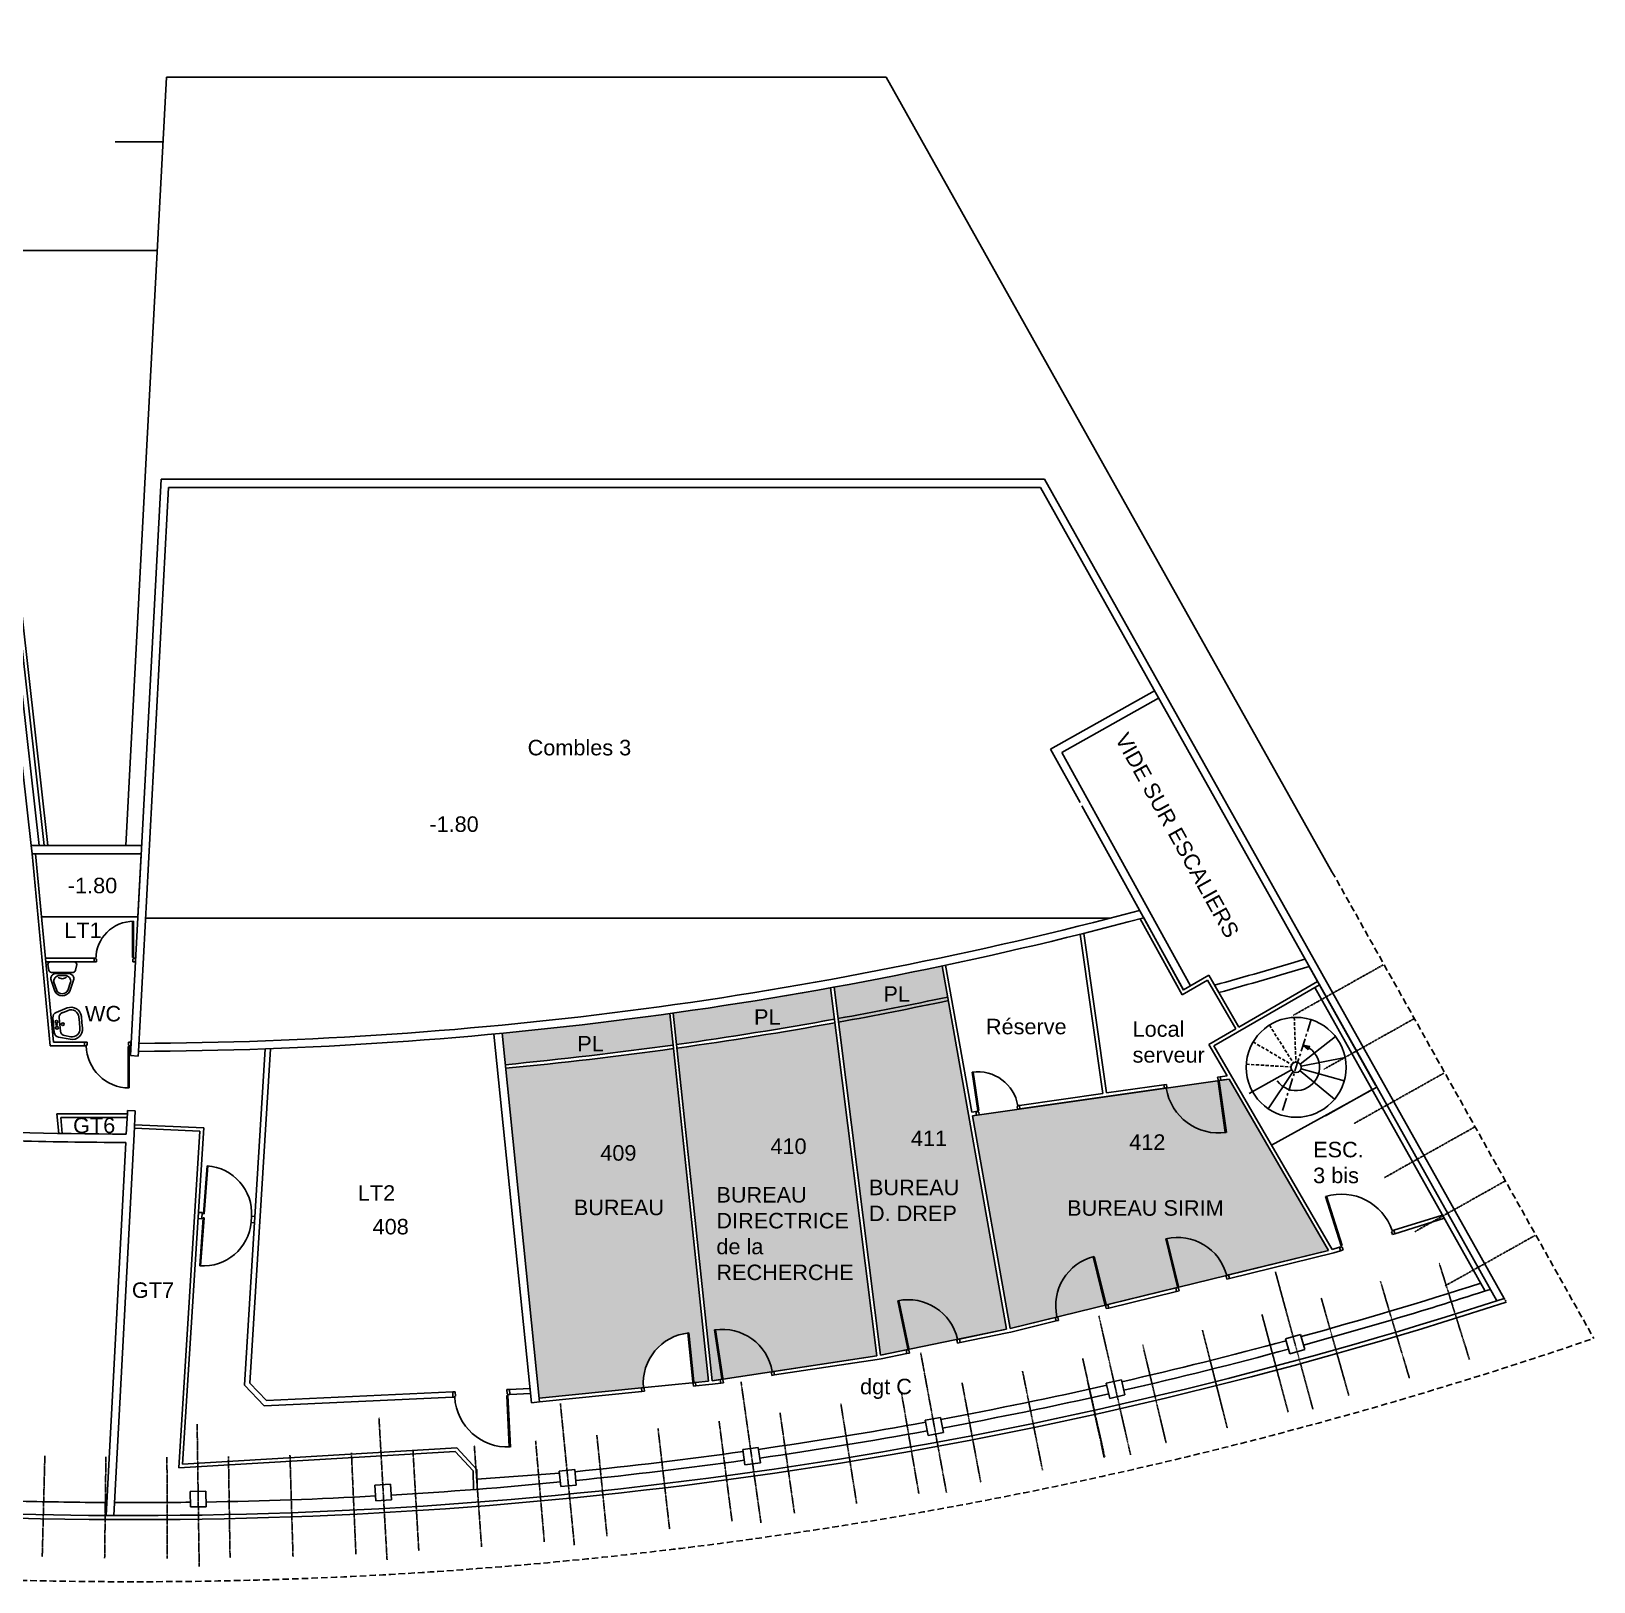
# Model space of a CAD drawing. Extents: x -14497 to -5039, y -16915 to 19656.
# Drawn here: x -8060 to -5039, y 9808 to 12807 of the extents above; entities that cross this region are included whole.
import ezdxf

# ---------------------------------------------------------------- set-up
doc = ezdxf.new("R2010")
doc.units = 0
doc.header["$MEASUREMENT"] = 0
doc.linetypes.add('AXES', pattern=[2, 1.25, -0.25, 0.25, -0.25])
doc.linetypes.add('CACHE', pattern=[0.375, 0.25, -0.125])
doc.layers.get('0').update_dxf_attribs({"linetype": 'CONTINUOUS'})
for name, color, linetype in [('-1.80', 3, 'CONTINUOUS'), ('BA_AXE_TRAME', 253, 'AXES'), ('BA_CLOISON', 4, 'CONTINUOUS'), ('BA_DOUBLAGE', 134, 'CONTINUOUS'), ('BA_ESCALIER', 8, 'CONTINUOUS'), ('BA_MENUIS_EXTERIEURE', 6, 'CONTINUOUS'), ('BA_MENUIS_INTERIEURE', 202, 'CONTINUOUS'), ('BA_STRUCTURE', 5, 'CONTINUOUS'), ('Circulation', 1, 'CONTINUOUS'), ('EQ_SANITAIRE', 60, 'CONTINUOUS'), ('Nom. texte', 250, 'CONTINUOUS'), ('SUN', 2, 'CONTINUOUS')]:
    doc.layers.add(name, color=color, linetype=linetype)
doc.styles.add('ARIAL', font='arial.ttf')
doc.styles.get("Standard").update_dxf_attribs({"font": 'arial.ttf'})

# ---------------------------------------------------------------- blocks, each defined once
blk = doc.blocks.new('porte 90 droit')
at = {"layer": 'BA_MENUIS_INTERIEURE'}
for p, q in [((0, -7), (0, 0)), ((0, 0), (5, 0)), ((5, -5.5), (5, 0)), ((85, -5.5), (85, 0)), ((90, 0), (85, 0)), ((90, -7), (90, 0)), ((0, -7), (3.5, -7)), ((3.5, -7), (3.5, -5.5)), ((3.5, -5.5), (5, -5.5)), ((86.5, -8.5), (84.5, -8.5)), ((84.5, -8.5), (84.5, -88.5)), ((86.5, -5.5), (85, -5.5)), ((86.5, -7), (86.5, -5.5)), ((90, -7), (86.5, -7)), ((86.5, -8.5), (86.5, -88.5))]:
    blk.add_line(p, q, dxfattribs=at)
for centre, radius, start, end in [((86.5, -5.5), 83, 181.0354, 269.988), ((84.5, -8.5), 0, 90, 180), ((85, -5.5), 0, 90, 180)]:
    blk.add_arc(centre, radius, start, end, dxfattribs=at)
blk = doc.blocks.new('WC')
for p, q in [((-35.6, 21.6), (-56.7, 14.5)), ((-39.3, 16.2), (-55.4, 10.7)), ((-26.4, 5.3), (-26.4, 0)), ((-26.4, -5.3), (-26.4, 0)), ((-20.3, 14), (-22.5, 14)), ((-22.4, 12.2), (-22.4, 0)), ((-22.4, -12.2), (-22.4, 0)), ((-20.3, -20.8), (-20.3, 20.8)), ((-5, 27.9), (-16.3, 25.7)), ((0, -22.9), (0, 22.9)), ((-35.6, -21.6), (-56.7, -14.5)), ((-39.3, -16.2), (-55.4, -10.7)), ((-20.3, -14), (-22.5, -14)), ((-5, -27.9), (-16.3, -25.7))]:
    blk.add_line(p, q)
for centre, radius, start, end in [((-49.5, 0), 16.2, 116.4444, 180), ((-49.5, -0.4), 16.2, 178.1961, 178.7319), ((-49.5, 0), 16.2, 180, 243.5556), ((-49.5, 0), 12.2, 116.4444, 180), ((-49.5, 0), 12.2, 180, 243.5556), ((-37.4, 5.3), 11, 0, 102.4), ((-32.4, 12.2), 10, 0, 108.6162), ((-21.2, 0), 11.5, 134.9643, 225.0357), ((-15.3, 20.8), 5, 101.0796, 180), ((-5, 22.9), 5, 0, 90), ((-37.4, -5.3), 11, 257.6, 0), ((-32.4, -12.2), 10, 251.3838, 0), ((-15.3, -20.8), 5, 180, 258.9204), ((-5, -22.9), 5, 270, 0)]:
    blk.add_arc(centre, radius, start, end)
blk = doc.blocks.new('LAV60')
for p, q in [((-14.4, 0), (0, 0)), ((14.4, 0), (0, 0)), ((-24, -7.3), (-30.4, -29.5)), ((-25.6, -30.9), (-22.3, -19.3)), ((-12.7, -12), (0, -12)), ((12.7, -12), (0, -12)), ((25.6, -30.9), (22.3, -19.3)), ((24, -7.3), (30.4, -29.5)), ((-11.2, -50), (0, -50)), ((-11.2, -55), (0, -55)), ((11.2, -50), (0, -50)), ((11.2, -55), (0, -55))]:
    blk.add_line(p, q)
for centre, radius in [((-6, -6), 2.61), ((0, -17.8), 2.54), ((0, -6), 1.44), ((6, -6), 2.61)]:
    blk.add_circle(centre, radius)
for centre, radius, start, end in [((-14.4, -10), 10, 90, 164.0546), ((14.4, -10), 10, 15.9454, 90), ((-11.2, -35), 20, 164.0546, 270), ((-12.7, -22), 10, 90, 164.0546), ((11.2, -35), 20, 270, 15.9454), ((12.7, -22), 10, 15.9454, 90), ((-11.2, -35), 15, 164.0546, 270), ((11.2, -35), 15, 270, 15.9454)]:
    blk.add_arc(centre, radius, start, end)
blk = doc.blocks.new('porte 80 guauche')
at = {"layer": 'BA_MENUIS_INTERIEURE'}
for p, q in [((0, -7), (0, 0)), ((0, 0), (5, 0)), ((5, -5.5), (5, 0)), ((75, -5.5), (75, 0)), ((80, 0), (75, 0)), ((80, -7), (80, 0)), ((0, -7), (3.5, -7)), ((3.5, -7), (3.5, -5.5)), ((3.5, -5.5), (5, -5.5)), ((3.5, -8.5), (5.5, -8.5)), ((3.5, -8.5), (3.5, -78.5)), ((5.5, -8.5), (5.5, -78.5)), ((76.5, -5.5), (75, -5.5)), ((76.5, -7), (76.5, -5.5)), ((80, -7), (76.5, -7))]:
    blk.add_line(p, q, dxfattribs=at)
for centre, radius, start, end in [((3.5, -5.5), 73, 270.0136, 0), ((5, -5.5), 0, 0, 90), ((5.5, -8.5), 0, 0, 90)]:
    blk.add_arc(centre, radius, start, end, dxfattribs=at)

msp = doc.modelspace()

# ---------------------------------------------------------------- hatches: boundary and pattern name
at = {"layer": 'BA_ESCALIER'}
msp.add_hatch(color=256, dxfattribs=at).paths.add_polyline_path([(-5588, 10843.7), (-5600.8, 10846.3), (-5590.7, 10838.1), (-5589.4, 10841)])
at = {"layer": 'SUN'}
h = msp.add_hatch(color=256, dxfattribs=at)
h.dxf.hatch_style = 1
h.paths.add_polyline_path([(-6268.8, 10277.1), (-6174.3, 10296.6), (-6298.3, 10999.5, -0.006947), (-6507.6, 10958.3), (-6418.1, 10246.4), (-6268.8, 10277.1, 0.403739), (-6382.3, 10352.3), (-6363.1, 10259.2), (-6365, 10258.8), (-6384.2, 10351.9, -0.409686)])
h.paths.add_polyline_path([(-6422.9, 10913.8), (-6356.7, 10913.8), (-6356.7, 10975.7), (-6422.9, 10975.7)], flags=24)
h.paths.add_polyline_path([(-6367.1, 10634.4), (-6282.2, 10634.4), (-6282.2, 10696.2), (-6367.1, 10696.2)], flags=24)
h.paths.add_polyline_path([(-6458.7, 10464.3), (-6187.6, 10464.3), (-6187.6, 10626.6), (-6458.7, 10626.6)], flags=25)
h = msp.add_hatch(color=256, dxfattribs=at)
h.dxf.hatch_style = 1
h.paths.add_polyline_path([(-6811.3, 10840.5), (-6743.4, 10197.2), (-6627.3, 10214.8, 0.403739), (-6736.6, 10295.8), (-6722.4, 10201.9), (-6724.4, 10201.6), (-6738.6, 10295.6, -0.409686), (-6627.3, 10214.8), (-6425.1, 10245.3), (-6506.1, 10889.4, -0.009987)])
h.paths.add_polyline_path([(-6818.5, 10908.3), (-6812, 10847.5, 0.009991), (-6507, 10896.4), (-6514.6, 10957.1, -0.01002)])
h.paths.add_polyline_path([(-6638.6, 10619.2), (-6553.7, 10619.2), (-6553.7, 10681), (-6638.6, 10681)], flags=24)
h.paths.add_polyline_path([(-6745.9, 10374.4), (-6465.4, 10374.4), (-6465.4, 10587.2), (-6745.9, 10587.2)], flags=24)
h.paths.add_polyline_path([(-6673, 10869.4), (-6606.7, 10869.4), (-6606.7, 10931.2), (-6673, 10931.2)], flags=24)
h = msp.add_hatch(color=256, dxfattribs=at)
h.dxf.hatch_style = 1
h.paths.add_polyline_path([(-7142.7, 10801.4), (-7077.7, 10163.2), (-6879.8, 10183.4), (-6876.3, 10183.8, -0.409686), (-6788.6, 10289.7), (-6778.8, 10193.7), (-6775.3, 10194), (-6750.4, 10196.6), (-6818.2, 10839.5, -0.010556)])
h.paths.add_polyline_path([(-6819, 10846.5), (-6825.4, 10907.3, -0.010631), (-7149.6, 10869.2), (-7143.4, 10808.4, 0.010565)])
h.paths.add_polyline_path([(-6967.6, 10606.3), (-6882.7, 10606.3), (-6882.7, 10668.1), (-6967.6, 10668.1)], flags=24)
h.paths.add_polyline_path([(-7021.5, 10501), (-6803.9, 10501), (-6803.9, 10562.8), (-7021.5, 10562.8)], flags=24)
h.paths.add_polyline_path([(-7014.8, 10817.6), (-6948.5, 10817.6), (-6948.5, 10879.4), (-7014.8, 10879.4)], flags=25)
h = msp.add_hatch(color=256, dxfattribs=at)
h.dxf.hatch_style = 1
h.paths.add_polyline_path([(-5743.9, 10780.6), (-5865.4, 10763.2, 0.404246), (-5751.1, 10677), (-5765.2, 10776), (-5763.3, 10776.3), (-5749.1, 10677.3, -0.409893), (-5865.4, 10763.2), (-6227.2, 10711.5), (-6227.2, 10711.5), (-6232.2, 10710.8), (-6240.1, 10709.7), (-6167.4, 10298), (-6076.6, 10320.3, -0.409686), (-6004.5, 10437.4), (-5981.8, 10345.2), (-5983.8, 10344.7), (-6006.4, 10436.9, 0.403739), (-6076.6, 10320.3), (-5748.3, 10401, 0.401714), (-5863.9, 10471.9), (-5841.9, 10379.5), (-5843.8, 10379), (-5865.9, 10471.5, -0.407582), (-5748.3, 10401), (-5744.9, 10401.8), (-5551.7, 10449.3)])
h.paths.add_polyline_path([(-5845.3, 10370), (-5846.9, 10376.8), (-5846.9, 10376.8)], flags=17)
h.paths.add_polyline_path([(-5944.9, 10627.1), (-5860, 10627.1), (-5860, 10689), (-5944.9, 10689)], flags=24)
h.paths.add_polyline_path([(-6067.5, 10499.4), (-5721.9, 10499.4), (-5721.9, 10561.3), (-6067.5, 10561.3)], flags=24)

# ---------------------------------------------------------------- linework, layer by layer
at = {"layer": '-1.80'}
for points in [[(-8039.7, 11094.3), (-8051.3, 11216.3), (-7847.3, 11216.3), (-7853.8, 11094.3), (-8039.7, 11094.3)], [(-7838.9, 11091.9), (-5973.2, 11091.9)]]:
    msp.add_lwpolyline(points, dxfattribs=at)
at = {"layer": 'BA_AXE_TRAME'}
for p, q in [((-5446.1, 11001.3), (-5619.5, 10904)), ((-5446.1, 11001.3), (-5619.5, 10904)), ((-5387.4, 10896.6), (-5560.8, 10799.4)), ((-5387.4, 10896.6), (-5560.8, 10799.4)), ((-5328.7, 10791.9), (-5502.1, 10694.7)), ((-5328.7, 10791.9), (-5502.1, 10694.7)), ((-5270.1, 10687.3), (-5443.4, 10590)), ((-5270.1, 10687.3), (-5443.4, 10590)), ((-5211.4, 10582.6), (-5384.7, 10485.4)), ((-5152.7, 10477.9), (-5326, 10380.7)), ((-5337.6, 10424.8), (-5279, 10238)), ((-5654.2, 10407.7), (-5581.8, 10142.1)), ((-5451.3, 10390), (-5395.3, 10202.4)), ((-5565.5, 10356.8), (-5512.2, 10168.4)), ((-5995.5, 10322.4), (-5934.3, 10054)), ((-5680.2, 10325.2), (-5629.5, 10136.1)), ((-5795.3, 10295.2), (-5747.3, 10105.4)), ((-6340.1, 10251.4), (-6290.2, 9980.6)), ((-5910.8, 10266.9), (-5865.5, 10076.4)), ((-6143.2, 10215.9), (-6104.5, 10023.9)), ((-6026.8, 10240.2), (-5985.4, 10048.8)), ((-6026.8, 10240.2), (-5984.1, 10049)), ((-6687.4, 10194.9), (-6648.9, 9922.3)), ((-6260, 10193.2), (-6224, 10000.7)), ((-7036.7, 10153), (-7009.7, 9879)), ((-6494.4, 10152.8), (-6463.9, 9959.4)), ((-6377, 10172.2), (-6343.8, 9979.2)), ((-7387.5, 10125.7), (-7371.9, 9850.9)), ((-6612, 10135.1), (-6584.2, 9941.2)), ((-7739.1, 10113.2), (-7735.1, 9837.9)), ((-6966.2, 10091.8), (-6946.6, 9897)), ((-6847.9, 10104.6), (-6825.6, 9910)), ((-6729.9, 10119), (-6704.8, 9924.8)), ((-7321.9, 10063.6), (-7310.5, 9868.1)), ((-7203.2, 10071.4), (-7189.1, 9876)), ((-7084.6, 10080.8), (-7067.8, 9885.7)), ((-8033.5, 10052.2), (-8038.6, 9856.5)), ((-7915.5, 10050), (-7917.9, 9854.2)), ((-7797.4, 10049.4), (-7797.1, 9853.5)), ((-7678.5, 10050.4), (-7675.4, 9854.6)), ((-7559.6, 10053.1), (-7553.7, 9857.4)), ((-7440.7, 10057.5), (-7432.1, 9861.9))]:
    msp.add_line(p, q, dxfattribs=at)
at = {"layer": 'BA_AXE_TRAME', "ltscale": 20}
msp.add_line((-5584.9, 10896.4), (-5641.3, 10717.9), dxfattribs=at)
at = {"layer": 'BA_CLOISON'}
for p, q in [((-8058.3, 11216.3), (-8023, 10845)), ((-8051.3, 11216.3), (-8016.6, 10852)), ((-5915.9, 11090.4), (-5834.5, 10943.3)), ((-5908.9, 11092.3), (-5832, 10952.8)), ((-6031.7, 11060.7), (-5987.7, 10752.8)), ((-5980.8, 10753.8), (-6024.9, 11062.4)), ((-8032, 11014.3), (-7938.4, 11014.3)), ((-8031.4, 11007.3), (-7938.4, 11007.3)), ((-7938.4, 11007.3), (-7938.4, 11014.3)), ((-7858.4, 11007.3), (-7858.4, 11014.3)), ((-7858.4, 11014.3), (-7858.1, 11014.3)), ((-6298.3, 10999.5), (-6174.3, 10296.6)), ((-6241.1, 10716.3), (-6291.9, 11000.8)), ((-5834.6, 10943.3), (-5785.4, 10971.8)), ((-5832, 10952.9), (-5782.9, 10981.4)), ((-5785.4, 10971.8), (-5730.8, 10877.5)), ((-5782.9, 10981.4), (-5724.7, 10881)), ((-5572.7, 10969.1), (-5724.7, 10881)), ((-6425.1, 10245.3), (-6514.6, 10957.1)), ((-6418.1, 10246.4), (-6507.6, 10958.3)), ((-5569.3, 10963), (-5773.1, 10844.8)), ((-6750.4, 10196.6), (-6825.4, 10907.3)), ((-6818.5, 10908.3), (-6743.4, 10197.2)), ((-5730.8, 10877.5), (-5782.7, 10847.4)), ((-7957, 10852), (-8016.6, 10852)), ((-7957, 10852), (-7957, 10845)), ((-7866.7, 10852), (-7867, 10852)), ((-7867, 10852), (-7867, 10845)), ((-5782.7, 10847.4), (-5747.7, 10787.1)), ((-7957, 10845), (-8023, 10845)), ((-7607.3, 10839.2), (-7647.3, 10188.4)), ((-7597.3, 10839.4), (-7637.1, 10192.2)), ((-5773.1, 10844.8), (-5544.6, 10450.9)), ((-5747.7, 10787.1), (-5761, 10785.2)), ((-6148.1, 10722.8), (-5868.9, 10762.7)), ((-5869.9, 10769.6), (-5980.8, 10753.8)), ((-5868.9, 10762.7), (-5869.9, 10769.6)), ((-5761, 10785.2), (-5760, 10778.3)), ((-5760, 10778.3), (-5743.9, 10780.6)), ((-5743.9, 10780.6), (-5551.7, 10449.3)), ((-5987.7, 10752.8), (-6149, 10729.7)), ((-6149, 10729.7), (-6148.1, 10722.8)), ((-7874, 10713.1), (-8010.4, 10713.1)), ((-8010.4, 10713.1), (-8006.8, 10675.4)), ((-7874.4, 10706.1), (-8002.7, 10706.1)), ((-8002.7, 10706.1), (-7999.8, 10675.3)), ((-6233.2, 10717.7), (-6241.1, 10716.3)), ((-6240.1, 10709.7), (-6232.2, 10710.8)), ((-6167.4, 10298), (-6240.1, 10709.7)), ((-6232.2, 10710.8), (-6233.2, 10717.7)), ((-7733.7, 10679.8), (-7860.4, 10685.4)), ((-7726.2, 10686.5), (-7860.1, 10692.4)), ((-7733.7, 10679.8), (-7774.6, 10028.4)), ((-7726.2, 10686.5), (-7767.1, 10035.8)), ((-5425.3, 10488.2), (-5331.1, 10517.6)), ((-5423.2, 10481.5), (-5425.3, 10488.2)), ((-5423.2, 10481.5), (-5327.6, 10511.4)), ((-5544.6, 10450.9), (-5530.3, 10455.4)), ((-5530.3, 10455.4), (-5528.2, 10448.7)), ((-5551.7, 10449.3), (-5745, 10401.8)), ((-5541, 10444.7), (-5743.3, 10395)), ((-5541, 10444.7), (-5528.2, 10448.7)), ((-5743.3, 10395), (-5745, 10401.8)), ((-5846.9, 10376.8), (-5978, 10344.6)), ((-5845.3, 10370), (-5976.4, 10337.8)), ((-5846.9, 10376.8), (-5845.3, 10370)), ((-5976.4, 10337.8), (-5978, 10344.6)), ((-6080, 10319.5), (-6167.4, 10298)), ((-6078.3, 10312.7), (-6165.7, 10291.2)), ((-6080, 10319.5), (-6078.3, 10312.7)), ((-6174.3, 10296.6), (-6265.3, 10277.8)), ((-6263.9, 10271), (-6265.3, 10277.8)), ((-6172.8, 10289.8), (-6263.9, 10271)), ((-6172.8, 10289.8), (-6165.7, 10291.2)), ((-6623.8, 10215.3), (-6425.1, 10245.3)), ((-6368.2, 10256.7), (-6418.1, 10246.4)), ((-6366.8, 10249.8), (-6416.7, 10239.5)), ((-6368.2, 10256.7), (-6366.8, 10249.8)), ((-6623.8, 10215.3), (-6622.8, 10208.4)), ((-6622.8, 10208.4), (-6424, 10238.4)), ((-6424, 10238.4), (-6416.7, 10239.5)), ((-7647.3, 10188.4), (-7609.3, 10148.7)), ((-7637.1, 10192.2), (-7605.2, 10158.9)), ((-7135.2, 10180.5), (-7095.8, 10182.3)), ((-7077.7, 10163.2), (-6879.8, 10183.4)), ((-6879.8, 10183.4), (-6879, 10176.4)), ((-6775.3, 10194), (-6750.4, 10196.6)), ((-6774.6, 10187.1), (-6775.3, 10194)), ((-6774.6, 10187.1), (-6749.7, 10189.6)), ((-6749.7, 10189.6), (-6742.4, 10190.3)), ((-6743.4, 10197.2), (-6727.6, 10199.6)), ((-6742.4, 10190.3), (-6726.6, 10192.7)), ((-6726.6, 10192.7), (-6727.6, 10199.6)), ((-7609.3, 10148.7), (-7244.6, 10165.5)), ((-7605.2, 10158.9), (-7245, 10175.4)), ((-7245, 10175.4), (-7244.6, 10165.5)), ((-7134.7, 10170.5), (-7135.2, 10180.5)), ((-7134.7, 10170.5), (-7094.7, 10172.4)), ((-7077, 10156.3), (-6879, 10176.4)), ((-7774.6, 10028.4), (-7239.9, 10060.3)), ((-7767.1, 10035.8), (-7237, 10067.5)), ((-7239.9, 10060.3), (-7205.3, 10022.9)), ((-7237, 10067.5), (-7198.3, 10025.7)), ((-7205.3, 10022.9), (-7204.8, 9986.7)), ((-7198.3, 10025.7), (-7197.8, 9987.2)), ((-7198.1, 10006.7), (-7038.5, 10018.2))]:
    msp.add_line(p, q, dxfattribs=at)
at = {"layer": 'BA_CLOISON', "ltscale": 10}
for start, end in [(285.34132, 287.77477), (282.94167, 285.14035), (280.54167, 282.74035), (278.14167, 280.34035), (275.74167, 277.94017)]:
    msp.add_arc((-7862.4, 18512.6), 8534.2, start, end, dxfattribs=at)
at = {"layer": 'BA_DOUBLAGE'}
msp.add_line((-5578, 10957.9), (-5248.6, 10370.6), dxfattribs=at)
at = {"layer": 'BA_ESCALIER', "linetype": 'CACHE', "ltscale": 25}
for p, q in [((-5665.9, 10884.9), (-5619.5, 10811.8)), ((-5617.9, 10899.9), (-5614.6, 10813.3)), ((-5697.3, 10852.5), (-5622.8, 10808.5)), ((-5710.6, 10809.4), (-5624.2, 10804))]:
    msp.add_line(p, q, dxfattribs=at)
at = {"layer": 'BA_ESCALIER'}
for p, q in [((-5538.2, 10863.1), (-5606.4, 10809.5)), ((-5600.8, 10846.3), (-5590.7, 10838.1)), ((-5600.8, 10846.3), (-5588, 10843.7)), ((-5519.4, 10822.1), (-5604.4, 10805.3)), ((-5590.7, 10838.1), (-5589.4, 10841)), ((-5588, 10843.7), (-5589.4, 10841)), ((-5623, 10798.4), (-5704.8, 10752.8)), ((-5668, 10723.1), (-5619.8, 10795)), ((-5539.8, 10741.8), (-5606.7, 10796.8)), ((-5521.2, 10777), (-5604.6, 10800.6)), ((-5557.6, 10709.4), (-5467.1, 10760.2))]:
    msp.add_line(p, q, dxfattribs=at)
for radius in [96.6, 10]:
    msp.add_circle((-5614.2, 10803.3), radius, dxfattribs=at)
msp.add_arc((-5614.2, 10803.4), 45.1, 215.6134, 55.5734, dxfattribs=at)
at = {"layer": 'BA_MENUIS_EXTERIEURE'}
for p, q in [((-8059.8, 11232.3), (-8237.2, 12803.2)), ((-8044.7, 11232.3), (-8221.3, 12805.2)), ((-8034.6, 11232.3), (-8211.4, 12806.4)), ((-8027.6, 11232.3), (-8204.4, 12807.2)), ((-7798.3, 12718.6), (-7836.1, 12006.7)), ((-7798.3, 12718.6), (-6406.8, 12718.6)), ((-6406.8, 12718.6), (-5544.9, 11181.7)), ((-7897.8, 12593.5), (-7805, 12593.5))]:
    msp.add_line(p, q, dxfattribs=at)
at = {"layer": 'BA_MENUIS_EXTERIEURE', "ltscale": 7}
for p, q in [((-8156.8, 12383.1), (-7816.1, 12383.1)), ((-7898.8, 12383.1), (-7816.1, 12383.1)), ((-7836.1, 12006.7), (-7877.2, 11232.3))]:
    msp.add_line(p, q, dxfattribs=at)
at = {"layer": 'BA_MENUIS_EXTERIEURE', "linetype": 'CACHE', "ltscale": 50}
msp.add_line((-5544.9, 11181.7), (-5038.7, 10279.1), dxfattribs=at)
at = {"layer": 'BA_MENUIS_EXTERIEURE', "linetype": 'CACHE', "ltscale": 10}
msp.add_line((-5211.9, 10356.2), (-5207.9, 10349.1), dxfattribs=at)
at = {"layer": 'BA_MENUIS_EXTERIEURE', "ltscale": 10}
for centre, radius, start, end in [((-7863.2, 18510.8), 8582.3, 229.95503, 269.74983), ((-7862.4, 18512.6), 8551.2, 285.34167, 287.86633), ((-7861.2, 18507.4), 8578.9, 269.73629, 288.0158), ((-7862.4, 18512.6), 8576.2, 269.74734, 288.00226), ((-7862.4, 18512.6), 8551.2, 282.94203, 285.14042), ((-7862.4, 18512.6), 8576.2, 255.14972, 269.64701), ((-7862.4, 18512.6), 8551.2, 280.54203, 282.74042), ((-7862.4, 18512.6), 8551.2, 278.14203, 280.34042), ((-7862.4, 18512.6), 8551.2, 275.74203, 277.94006), ((-7862.4, 18512.6), 8551.2, 273.34203, 275.54006), ((-7862.4, 18512.6), 8551.2, 270.94143, 273.14006), ((-7862.4, 18512.6), 8551.2, 268.54167, 269.65487), ((-7862.4, 18512.6), 8551.2, 269.75549, 270.74006)]:
    msp.add_arc(centre, radius, start, end, dxfattribs=at)
at = {"layer": 'BA_MENUIS_EXTERIEURE', "linetype": 'CACHE', "ltscale": 50}
msp.add_arc((-7862.4, 18512.6), 8704.2, 237.46172, 288.92936, dxfattribs=at)
at = {"layer": 'BA_MENUIS_INTERIEURE'}
for p, q in [((-6229.9, 10719.7), (-6240.4, 10794)), ((-6227.9, 10720), (-6238.4, 10794.2)), ((-5869.9, 10769.6), (-5864.9, 10770.3)), ((-5868.9, 10762.7), (-5869.9, 10769.6)), ((-5868.9, 10762.7), (-5865.4, 10763.2)), ((-5865.6, 10764.7), (-5864.2, 10764.9)), ((-5865.4, 10763.2), (-5865.6, 10764.7)), ((-5864.2, 10764.9), (-5864.9, 10770.3)), ((-5761, 10785.2), (-5765.9, 10784.5)), ((-5765.2, 10779), (-5765.9, 10784.5)), ((-5763.7, 10779.3), (-5765.2, 10779)), ((-5763.3, 10776.3), (-5765.2, 10776)), ((-5765.2, 10776), (-5751.1, 10677)), ((-5763.5, 10777.8), (-5763.7, 10779.3)), ((-5760, 10778.3), (-5763.5, 10777.8)), ((-5763.3, 10776.3), (-5749.1, 10677.3)), ((-5760, 10778.3), (-5761, 10785.2)), ((-6152.3, 10727.9), (-6153.8, 10727.7)), ((-6153.8, 10727.7), (-6153, 10722.1)), ((-6149, 10729.8), (-6152.5, 10729.3)), ((-6152.5, 10729.3), (-6152.3, 10727.9)), ((-6149, 10729.8), (-6148.1, 10722.8)), ((-6233.2, 10717.7), (-6229.7, 10718.2)), ((-6233.2, 10717.7), (-6232.2, 10710.8)), ((-6232.2, 10710.8), (-6227.2, 10711.5)), ((-6229.9, 10719.7), (-6227.9, 10720)), ((-6229.7, 10718.2), (-6229.5, 10716.7)), ((-6229.5, 10716.7), (-6228, 10716.9)), ((-6228, 10716.9), (-6227.2, 10711.5)), ((-6148.1, 10722.8), (-6153, 10722.1)), ((-7726.7, 10520), (-7719.8, 10612.9)), ((-7725.3, 10519.9), (-7718.4, 10612.8)), ((-5527.3, 10457.9), (-5557.1, 10553.3)), ((-5525.4, 10458.5), (-5555.2, 10553.9)), ((-7737.3, 10510.9), (-7736.4, 10522.8)), ((-7736.4, 10522.8), (-7729.4, 10522.3)), ((-7730.3, 10510.3), (-7729.4, 10522.3)), ((-7726.7, 10520), (-7725.3, 10519.9)), ((-7633.7, 10515.2), (-7634.6, 10503.3)), ((-7627.3, 10514.8), (-7633.7, 10515.2)), ((-7628, 10502.8), (-7627.3, 10514.8)), ((-7737.3, 10510.9), (-7730.3, 10510.3)), ((-7727.2, 10512.2), (-7734.1, 10419.5)), ((-7725.8, 10512.1), (-7732.7, 10419.4)), ((-7727.2, 10512.2), (-7725.8, 10512.1)), ((-7628, 10502.8), (-7634.6, 10503.3)), ((-5428.1, 10485.7), (-5429.6, 10485.3)), ((-5429.6, 10485.3), (-5427.9, 10480)), ((-5425.3, 10488.2), (-5428.6, 10487.1)), ((-5428.6, 10487.1), (-5428.1, 10485.7)), ((-5425.3, 10488.2), (-5423.2, 10481.5)), ((-5843.8, 10379), (-5865.9, 10471.5)), ((-5841.9, 10379.5), (-5863.9, 10471.9)), ((-5530.3, 10455.4), (-5526.9, 10456.4)), ((-5530.3, 10455.4), (-5528.2, 10448.7)), ((-5527.3, 10457.9), (-5525.4, 10458.5)), ((-5526.9, 10456.4), (-5526.5, 10455)), ((-5526.5, 10455), (-5525, 10455.5)), ((-5525, 10455.5), (-5523.4, 10450.2)), ((-5423.2, 10481.5), (-5427.9, 10480)), ((-5983.8, 10344.7), (-6006.4, 10436.9)), ((-5981.8, 10345.2), (-6004.5, 10437.4)), ((-5528.2, 10448.7), (-5523.4, 10450.2)), ((-5748, 10399.6), (-5749.4, 10399.2)), ((-5749.4, 10399.2), (-5748.2, 10393.9)), ((-5744.9, 10401.8), (-5748.3, 10401)), ((-5748.3, 10401), (-5748, 10399.6)), ((-5743.3, 10395), (-5748.2, 10393.9)), ((-5744.9, 10401.8), (-5743.3, 10395)), ((-5846.9, 10376.8), (-5843.5, 10377.6)), ((-5846.9, 10376.8), (-5845.3, 10370)), ((-5845.3, 10370), (-5840.4, 10371.1)), ((-5843.8, 10379), (-5841.9, 10379.5)), ((-5843.5, 10377.6), (-5843.1, 10376.1)), ((-5843.1, 10376.1), (-5841.7, 10376.5)), ((-5841.7, 10376.5), (-5840.4, 10371.1)), ((-6365, 10258.8), (-6384.2, 10351.9)), ((-6363.1, 10259.2), (-6382.3, 10352.3)), ((-5981.8, 10345.2), (-5983.8, 10344.7)), ((-5981.1, 10342.3), (-5982.5, 10341.9)), ((-5982.5, 10341.9), (-5981.2, 10336.6)), ((-5978, 10344.6), (-5981.4, 10343.7)), ((-5981.4, 10343.7), (-5981.1, 10342.3)), ((-5976.4, 10337.8), (-5981.2, 10336.6)), ((-5978, 10344.6), (-5976.4, 10337.8)), ((-6080, 10319.5), (-6076.6, 10320.3)), ((-6080, 10319.5), (-6078.3, 10312.7)), ((-6078.3, 10312.7), (-6073.5, 10313.9)), ((-6076.6, 10320.3), (-6076.2, 10318.9)), ((-6076.2, 10318.9), (-6074.8, 10319.2)), ((-6074.8, 10319.2), (-6073.5, 10313.9)), ((-6780.9, 10195), (-6790.6, 10289.5)), ((-6778.9, 10195.2), (-6788.6, 10289.7)), ((-6724.4, 10201.6), (-6738.6, 10295.6)), ((-6722.4, 10201.9), (-6736.6, 10295.8)), ((-6268.5, 10275.7), (-6269.9, 10275.4)), ((-6269.9, 10275.4), (-6268.8, 10270)), ((-6265.3, 10277.8), (-6268.8, 10277.1)), ((-6268.8, 10277.1), (-6268.5, 10275.7)), ((-6265.3, 10277.8), (-6263.9, 10271)), ((-6368.2, 10256.7), (-6364.8, 10257.4)), ((-6368.2, 10256.7), (-6366.8, 10249.8)), ((-6366.8, 10249.8), (-6361.9, 10250.8)), ((-6365, 10258.8), (-6363.1, 10259.2)), ((-6364.8, 10257.4), (-6364.5, 10255.9)), ((-6364.5, 10255.9), (-6363, 10256.2)), ((-6363, 10256.2), (-6361.9, 10250.8)), ((-6263.9, 10271), (-6268.8, 10270)), ((-6627, 10213.3), (-6628.5, 10213.1)), ((-6628.5, 10213.1), (-6627.7, 10207.6)), ((-6623.8, 10215.3), (-6627.3, 10214.8)), ((-6627.3, 10214.8), (-6627, 10213.3)), ((-6623.8, 10215.3), (-6622.8, 10208.4)), ((-6879.8, 10183.4), (-6876.3, 10183.8)), ((-6879.8, 10183.4), (-6879, 10176.4)), ((-6876.3, 10183.8), (-6876.1, 10182.3)), ((-6876.1, 10182.3), (-6874.6, 10182.4)), ((-6874.6, 10182.4), (-6874.1, 10176.9)), ((-6778.9, 10195.2), (-6780.9, 10195)), ((-6778.6, 10192.2), (-6780.1, 10192)), ((-6780.1, 10192), (-6779.6, 10186.6)), ((-6774.6, 10187.1), (-6779.6, 10186.6)), ((-6775.3, 10194), (-6778.8, 10193.7)), ((-6778.8, 10193.7), (-6778.6, 10192.2)), ((-6775.3, 10194), (-6774.6, 10187.1)), ((-6727.6, 10199.6), (-6724.2, 10200.1)), ((-6727.6, 10199.6), (-6726.6, 10192.7)), ((-6726.6, 10192.7), (-6721.6, 10193.4)), ((-6724.4, 10201.6), (-6722.4, 10201.9)), ((-6724.2, 10200.1), (-6723.9, 10198.6)), ((-6723.9, 10198.6), (-6722.5, 10198.9)), ((-6722.5, 10198.9), (-6721.6, 10193.4)), ((-6622.8, 10208.4), (-6627.7, 10207.6)), ((-7245, 10175.4), (-7240, 10175.7)), ((-7244.6, 10165.5), (-7245, 10175.4)), ((-7244.6, 10165.5), (-7241.1, 10165.6)), ((-7241.1, 10167.1), (-7239.6, 10167.2)), ((-7241.1, 10165.6), (-7241.1, 10167.1)), ((-7239.6, 10167.2), (-7240, 10175.7)), ((-7135.2, 10180.5), (-7140.1, 10180.3)), ((-7139.8, 10171.8), (-7140.1, 10180.3)), ((-7138.1, 10168.9), (-7140.1, 10168.8)), ((-7140.1, 10168.8), (-7135.5, 10068.9)), ((-7138.3, 10171.9), (-7139.8, 10171.8)), ((-7138.2, 10170.4), (-7138.3, 10171.9)), ((-7134.7, 10170.5), (-7138.2, 10170.4)), ((-7138.1, 10168.9), (-7133.5, 10068.9)), ((-7134.7, 10170.5), (-7135.2, 10180.5)), ((-6879, 10176.4), (-6874.1, 10176.9))]:
    msp.add_line(p, q, dxfattribs=at)
for points in [[(-6500, 10897.6, 0.006997), (-6287.7, 10939.3)], [(-6499.1, 10890.7, 0.007002), (-6286.5, 10932.4)], [(-6812, 10847.5, 0.009991), (-6507, 10896.4)], [(-6811.3, 10840.5, 0.009987), (-6506.1, 10889.4)], [(-7143.4, 10808.4, 0.010565), (-6819, 10846.5, 0.010556)], [(-7142.7, 10801.4, 0.010556), (-6818.2, 10839.5)]]:
    msp.add_lwpolyline(points, format="xyb", dxfattribs=at)
for centre, radius, start, end in [((-6229.5, 10716.7), 78, 9.0797, 98.0323), ((-5763.7, 10779.3), 103, 189.167, 278.1197), ((-5765.2, 10779), 0, 98.1317, 188.1317), ((-5765.2, 10776), 0, 98.1317, 188.1317), ((-6228, 10716.9), 0, 278.0443, 8.0443), ((-6227.9, 10720), 0, 278.0443, 8.0443), ((-7726.6, 10520.2), 93, 356.4962, 85.8483), ((-5526.5, 10455), 103, 18.375, 107.3277), ((-7727.2, 10512.2), 93, 265.7927, 354.93), ((-7727.2, 10512.2), 0, 355.7879, 85.7879), ((-5843.1, 10376.1), 98, 14.4518, 103.4045), ((-5525.4, 10458.5), 0, 287.3397, 17.3397), ((-5525, 10455.5), 0, 287.3397, 17.3397), ((-5981.1, 10342.3), 98, 103.814, 192.7667), ((-5841.9, 10379.5), 0, 283.4165, 13.4165), ((-5841.7, 10376.5), 0, 283.4165, 13.4165), ((-6364.5, 10255.9), 98, 12.6816, 101.6342), ((-5983.8, 10344.7), 0, 193.802, 283.802), ((-5982.5, 10341.9), 0, 193.802, 283.802), ((-6778.6, 10192.2), 98, 95.826, 184.7787), ((-6723.9, 10198.6), 98, 9.6253, 98.578), ((-6363.1, 10259.2), 0, 281.6462, 11.6462), ((-6363, 10256.2), 0, 281.6462, 11.6462), ((-6780.9, 10195), 0, 185.814, 275.814), ((-6780.1, 10192), 0, 185.814, 275.814), ((-6722.5, 10198.9), 0, 278.59, 8.59), ((-6722.4, 10201.9), 0, 278.59, 8.59), ((-7138.3, 10171.9), 103, 183.6708, 272.6235), ((-7140.2, 10172), 0, 90, 180), ((-7140.1, 10168.8), 0, 92.6354, 182.6354)]:
    msp.add_arc(centre, radius, start, end, dxfattribs=at)
at = {"layer": 'BA_STRUCTURE'}
for p, q in [((-7808.9, 11940.7), (-7868, 10826)), ((-7808.9, 11940.7), (-6100.5, 11940.7)), ((-6100.5, 11940.7), (-5211.9, 10356.2)), ((-7794.7, 11924.7), (-7852.6, 10834.1)), ((-7794.7, 11924.7), (-6108.7, 11924.7)), ((-6108.7, 11924.7), (-5226.4, 10351.5)), ((-6089, 11418.7), (-5888.1, 11531.4)), ((-6067.4, 11412.5), (-5880.3, 11517.4)), ((-6089, 11418.7), (-6032, 11315.4)), ((-6067.4, 11412.5), (-5818.2, 10960.9)), ((-6028.6, 11309.2), (-5832, 10952.9)), ((-7846.5, 11232.3), (-8059.8, 11232.3)), ((-8059.8, 11232.3), (-8058.3, 11216.3)), ((-7875.4, 11216.3), (-8058.3, 11216.3)), ((-8058.3, 11216.3), (-7847.3, 11216.3)), ((-5589.2, 10998.5), (-5460.5, 10768.9)), ((-5771.7, 10962.1), (-5763.4, 10947.8)), ((-7092.9, 10154.7), (-7165.5, 10867.7)), ((-7077, 10156.3), (-7149.6, 10869.2)), ((-7868, 10826), (-7853.1, 10825.2)), ((-7852.6, 10834.1), (-7853.1, 10825.2)), ((-7852.6, 10834.1), (-7853.1, 10825.2)), ((-5661.5, 10652.5), (-5458.3, 10765.1)), ((-7874, 10714.5), (-7876.1, 10674.2)), ((-7873.7, 10720.1), (-7874, 10714.5)), ((-7873.7, 10720.1), (-7858.7, 10719.3)), ((-7858.7, 10719.3), (-7861.1, 10674.1)), ((-7861.1, 10674.1), (-7900.2, 9936.4)), ((-7877, 10658.2), (-7915.3, 9936.5)), ((-5226.4, 10351.5), (-5211.9, 10356.2)), ((-5634.5, 10278.5), (-5605.5, 10286.3)), ((-5634.5, 10278.5), (-5626.6, 10249.5)), ((-5605.5, 10286.3), (-5597.6, 10257.4)), ((-5626.6, 10249.5), (-5597.6, 10257.4)), ((-5981.2, 10192.4), (-5951.9, 10199.1)), ((-5981.2, 10192.4), (-5974.6, 10163.1)), ((-5951.9, 10199.1), (-5945.2, 10169.8)), ((-7092.9, 10154.7), (-7077, 10156.3)), ((-5974.6, 10163.1), (-5945.3, 10169.8)), ((-6331.3, 10120.9), (-6301.8, 10126.3)), ((-6331.3, 10120.9), (-6325.9, 10091.4)), ((-6301.8, 10126.3), (-6296.3, 10096.9)), ((-6325.9, 10091.4), (-6296.3, 10096.8)), ((-6684.1, 10064.1), (-6654.3, 10068.3)), ((-6684.1, 10064.1), (-6679.9, 10034.4)), ((-6654.3, 10068.3), (-6650.1, 10038.7)), ((-6679.9, 10034.4), (-6650.1, 10038.6)), ((-7038.9, 10022.2), (-7009, 10025.2)), ((-7038.9, 10022.2), (-7036, 9992.4)), ((-7009, 10025.2), (-7006, 9995.3)), ((-7752.3, 9983.1), (-7722.2, 9983.5)), ((-7752.3, 9983.1), (-7751.8, 9953.1)), ((-7722.2, 9983.5), (-7721.8, 9953.5)), ((-7395.2, 9995.2), (-7365.1, 9996.9)), ((-7395.2, 9995.2), (-7393.5, 9965.2)), ((-7365.1, 9996.9), (-7363.4, 9966.9)), ((-7036, 9992.4), (-7006, 9995.3)), ((-7751.8, 9953.1), (-7721.8, 9953.5)), ((-7393.5, 9965.2), (-7363.4, 9966.9)), ((-7915.3, 9936.5), (-7900.2, 9936.4))]:
    msp.add_line(p, q, dxfattribs=at)
for points in [[(-7852.6, 10834.1, 0.064105), (-5908.9, 11092.3)], [(-7851.8, 10849.6, 0.063814), (-5916.9, 11106.7)], [(-5771.7, 10962.1, 0.005804), (-5597.2, 11012.8)], [(-5763.4, 10947.8, 0.005784), (-5589.2, 10998.5)]]:
    msp.add_lwpolyline(points, format="xyb", dxfattribs=at)
for centre, radius, start, end in [((-7864.5, 18487.6), 7813.4, 263.66546, 269.91509), ((-7877.8, 17714.1), 7056, 268.1817, 270.00681)]:
    msp.add_arc(centre, radius, start, end, dxfattribs=at)
at = {"layer": 'SUN'}
for p, q in [((-6240.1, 10709.7), (-5743.9, 10780.6)), ((-6167.4, 10298), (-5551.7, 10449.3)), ((-6418.1, 10246.4), (-6174.3, 10296.6)), ((-6743.4, 10197.2), (-6425.1, 10245.3)), ((-6879.8, 10183.4), (-6775.3, 10194))]:
    msp.add_line(p, q, dxfattribs=at)

# ---------------------------------------------------------------- block references
at = {"layer": 'BA_MENUIS_INTERIEURE', "rotation": 180}
msp.add_blockref('porte 80 guauche', (-7858.4, 11007.3), dxfattribs=at)
at = {"layer": 'BA_MENUIS_INTERIEURE'}
msp.add_blockref('porte 90 droit', (-7957, 10852), dxfattribs=at)
at = {"layer": 'EQ_SANITAIRE'}
for name, p, rotation in [('WC', (-7999.9, 11007.3), 90), ('LAV60', (-8016.6, 10885), 95.4930297585147)]:
    msp.add_blockref(name, p, dxfattribs=dict(at, rotation=rotation))

# ---------------------------------------------------------------- texts
at = {"layer": '-1.80', "char_height": 30, "attachment_point": 1}
for insert in [(-7290.2, 11288.7), (-7989.1, 11170)]:
    msp.add_mtext_dynamic_manual_height_columns('-1.80', width=245.767, gutter_width=1193.2, heights=[0], dxfattribs=dict(at, insert=insert))
at = {"layer": 'Circulation', "insert": (-6407.2, 10181.4), "char_height": 30, "width": 224.767, "attachment_point": 5, "style": 'ARIAL'}
msp.add_mtext('dgt C', dxfattribs=at)
at = {"layer": 'Nom. texte', "insert": (-5939, 11453.8), "char_height": 30, "attachment_point": 1, "rotation": 299.0728, "style": 'ARIAL'}
msp.add_mtext_dynamic_manual_height_columns('VIDE SUR ESCALIERS', width=546.012, gutter_width=1193.2, heights=[0], dxfattribs=at)
at = {"layer": 'Nom. texte', "char_height": 30, "attachment_point": 1, "style": 'ARIAL'}
for s, width, insert in [('Combles 3', 313.96, (-7100.1, 11436.7)), ('LT1', 48.726, (-7995.9, 11083.4)), ('PL', 71.149, (-6412.2, 10960.2)), ('WC', 161.609, (-7956, 10922.1)), ('PL', 71.149, (-6662.3, 10915.8)), ('Réserve', 158.895, (-6214, 10897.2)), ('Local serveur', 130.899, (-5930.4, 10892.4)), ('PL', 71.149, (-7004.1, 10864)), ('GT6', 48.726, (-7979, 10706)), ('410', 161.609, (-6630.6, 10665.7)), ('411', 161.609, (-6359, 10680.9)), ('412', 161.609, (-5936.9, 10673.7)), ('409', 161.609, (-6959.6, 10652.8)), ('ESC. 3 bis', 125.986, (-5581.3, 10659.3)), ('LT2', 143.161, (-7428.4, 10575.2)), ('BUREAU \\PD. DREP', 191.171, (-6440.1, 10586)), ('BUREAU', 205.99, (-7010.9, 10547.4)), ('BUREAU DIRECTRICE de la RECHERCHE', 262.832, (-6735.1, 10571.8)), ('BUREAU SIRIM', 339.275, (-6057, 10546.3)), ('408', 161.609, (-7399.8, 10510.2)), ('GT7', 48.726, (-7865.2, 10387.4))]:
    msp.add_mtext_dynamic_manual_height_columns(s, width=width, gutter_width=1193.2, heights=[0], dxfattribs=dict(at, insert=insert))

doc.saveas('drawing.dxf')
